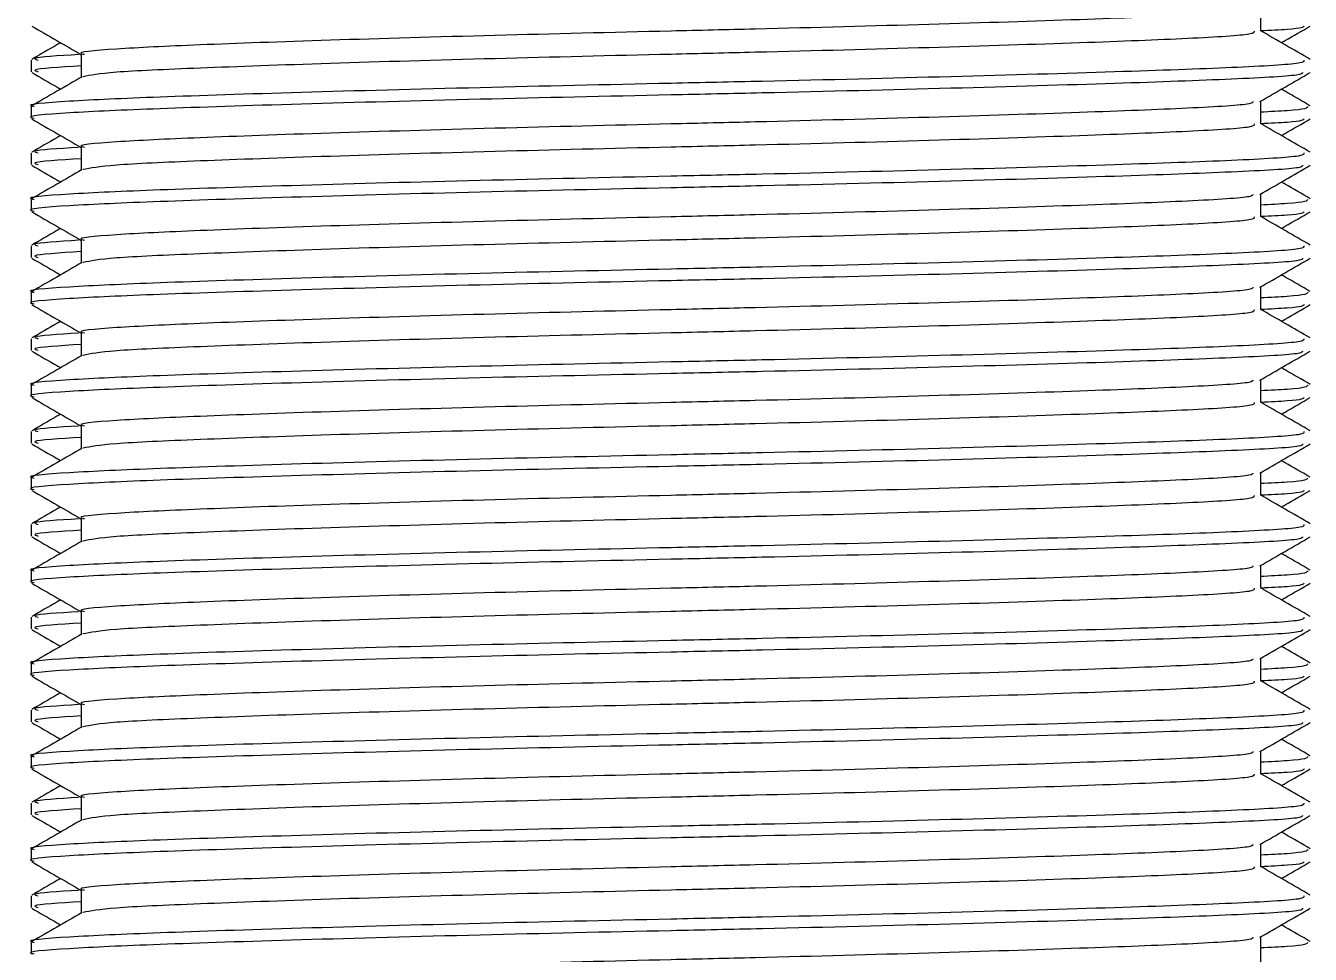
# Model space of a CAD drawing. Header units: millimetres. Extents: x -205 to 841, y 0 to 722.
# Drawn here: x 102.113 to 104.187, y 89.785 to 91.285 of the extents above; entities that cross this region are included whole.
import ezdxf

# ---------------------------------------------------------------- set-up
doc = ezdxf.new("R2010")
doc.units = ezdxf.units.MM

msp = doc.modelspace()

# ---------------------------------------------------------------- linework, layer by layer
at = {"color": 7, "linetype": 'Continuous', "lineweight": 25}
for p, q in [((104.1065, 91.2767), (104.1065, 91.3136)), ((102.2025, 91.2392), (102.2025, 91.2022)), ((102.1213, 91.2298), (102.1213, 91.211)), ((102.1213, 91.1548), (102.1213, 91.136)), ((104.1065, 91.1267), (104.1065, 91.1636)), ((102.2025, 91.0892), (102.2025, 91.0522)), ((102.1213, 91.0798), (102.1213, 91.061)), ((102.1213, 91.0048), (102.1213, 90.986)), ((104.1065, 90.9767), (104.1065, 91.0136)), ((102.1213, 90.9298), (102.1213, 90.911)), ((102.2025, 90.9392), (102.2025, 90.9022)), ((104.1065, 90.8267), (104.1065, 90.8636)), ((102.1213, 90.8548), (102.1213, 90.836)), ((102.1213, 90.7798), (102.1213, 90.761)), ((102.2025, 90.7892), (102.2025, 90.7522)), ((104.1065, 90.6767), (104.1065, 90.7136)), ((102.1213, 90.7048), (102.1213, 90.686)), ((102.1213, 90.6298), (102.1213, 90.611)), ((102.2025, 90.6392), (102.2025, 90.6022)), ((102.1213, 90.5548), (102.1213, 90.536)), ((104.1065, 90.5267), (104.1065, 90.5636)), ((102.2025, 90.4892), (102.2025, 90.4522)), ((102.1213, 90.4798), (102.1213, 90.461)), ((102.1213, 90.4048), (102.1213, 90.386)), ((104.1065, 90.3767), (104.1065, 90.4136)), ((102.2025, 90.3392), (102.2025, 90.3022)), ((102.1213, 90.3298), (102.1213, 90.311)), ((104.1065, 90.2267), (104.1065, 90.2636)), ((102.1213, 90.2548), (102.1213, 90.236)), ((102.1213, 90.1798), (102.1213, 90.161)), ((102.2025, 90.1892), (102.2025, 90.1522)), ((104.1065, 90.0767), (104.1065, 90.1136)), ((102.1213, 90.1048), (102.1213, 90.086)), ((102.1213, 90.0298), (102.1213, 90.011)), ((102.2025, 90.0392), (102.2025, 90.0022)), ((102.1213, 89.9548), (102.1213, 89.936)), ((104.1065, 89.9267), (104.1065, 89.9636)), ((102.2025, 89.8892), (102.2025, 89.8522)), ((102.1213, 89.8798), (102.1213, 89.861)), ((102.1213, 89.8048), (102.1213, 89.786)), ((104.1065, 22.7892), (104.1065, 89.8136))]:
    msp.add_line(p, q, dxfattribs=at)
for points, knots in [([(104.0937, 91.3129), (104.0937, 91.3117), (104.0938, 91.3079), (103.9983, 91.3021), (103.8227, 91.2952), (103.5783, 91.2874), (103.3431, 91.2811), (103.1043, 91.2755), (102.863, 91.2697), (102.5974, 91.2619), (102.3833, 91.2543), (102.2499, 91.2478), (102.1912, 91.2424), (102.2058, 91.2395), (102.2074, 91.2392)], [0, 0, 0, 0, 0.048378, 0.146644, 0.244206, 0.345384, 0.445465, 0.491894, 0.5898, 0.691057, 0.790896, 0.887453, 0.987879, 1, 1, 1, 1]), ([(102.1225, 91.2849), (102.136, 91.277), (102.1627, 91.2616), (102.1894, 91.2462), (102.2025, 91.2386)], [0, 0, 0, 0, 0.507709, 1, 1, 1, 1]), ([(104.0958, 91.2767), (104.0964, 91.275), (104.0978, 91.2708), (103.9991, 91.2646), (103.8225, 91.2577), (103.5784, 91.2499), (103.3431, 91.2436), (103.1043, 91.238), (102.8632, 91.2322), (102.5967, 91.2244), (102.386, 91.2168), (102.242, 91.2104), (102.2175, 91.2054), (102.2053, 91.2029)], [0, 0, 0, 0, 0.0648024, 0.1630103, 0.2605138, 0.3616325, 0.4616543, 0.5080559, 0.605904, 0.7071011, 0.8068808, 0.9033803, 1, 1, 1, 1]), ([(104.1766, 91.2849), (104.1754, 91.283), (104.1735, 91.2802), (104.1222, 91.2777), (104.1065, 91.277)], [0, 0, 0, 0, 0.6937088, 1, 1, 1, 1]), ([(104.1866, 91.231), (104.173, 91.2388), (104.1464, 91.2542), (104.1197, 91.2696), (104.1065, 91.2772)], [0, 0, 0, 0, 0.507709, 1, 1, 1, 1]), ([(104.1399, 91.2579), (104.1419, 91.2591), (104.1575, 91.2681), (104.173, 91.277), (104.1866, 91.2849)], [0, 0, 0, 0, 0.128587, 1, 1, 1, 1]), ([(102.1691, 91.2579), (102.1671, 91.2568), (102.1516, 91.2478), (102.136, 91.2388), (102.1225, 91.231)], [0, 0, 0, 0, 0.128587, 1, 1, 1, 1]), ([(102.1982, 91.2388), (102.1653, 91.2368), (102.118, 91.2338), (102.1295, 91.2307), (102.133, 91.2298)], [0, 0, 0, 0, 0.696623, 1, 1, 1, 1]), ([(104.1761, 91.2298), (104.1767, 91.2281), (104.1782, 91.2239), (104.0711, 91.2177), (103.8795, 91.2108), (103.6145, 91.203), (103.3592, 91.1967), (103.1001, 91.1911), (102.8381, 91.1853), (102.5499, 91.1775), (102.3176, 91.17), (102.1728, 91.1634), (102.109, 91.158), (102.1249, 91.1551), (102.1266, 91.1548)], [0, 0, 0, 0, 0.063755, 0.16043, 0.256412, 0.355951, 0.454411, 0.500088, 0.596409, 0.696026, 0.794248, 0.889241, 0.98804, 1, 1, 1, 1]), ([(104.1739, 91.2099), (104.174, 91.2086), (104.1741, 91.2048), (104.0703, 91.199), (103.8797, 91.1921), (103.6145, 91.1843), (103.3592, 91.1779), (103.1001, 91.1724), (102.8381, 91.1666), (102.5499, 91.1587), (102.3176, 91.1512), (102.1728, 91.1447), (102.109, 91.1392), (102.1249, 91.1364), (102.1266, 91.1361)], [0, 0, 0, 0, 0.049387, 0.147549, 0.245007, 0.346078, 0.446053, 0.492433, 0.590235, 0.691385, 0.791118, 0.887572, 0.987892, 1, 1, 1, 1]), ([(102.1225, 91.2099), (102.136, 91.202), (102.1516, 91.1931), (102.1671, 91.1841), (102.1691, 91.1829)], [0, 0, 0, 0, 0.871413, 1, 1, 1, 1]), ([(102.2025, 91.2205), (102.1674, 91.2183), (102.1178, 91.2152), (102.1296, 91.212), (102.133, 91.2111)], [0, 0, 0, 0, 0.709205, 1, 1, 1, 1]), ([(104.1053, 91.1629), (104.1189, 91.1707), (104.1459, 91.1864), (104.173, 91.202), (104.1866, 91.2099)], [0, 0, 0, 0, 0.499982, 1, 1, 1, 1]), ([(102.2038, 91.2029), (102.1902, 91.1951), (102.1631, 91.1794), (102.136, 91.1638), (102.1225, 91.156)], [0, 0, 0, 0, 0.499982, 1, 1, 1, 1]), ([(104.1866, 91.156), (104.173, 91.1638), (104.1575, 91.1728), (104.1419, 91.1818), (104.1399, 91.1829)], [0, 0, 0, 0, 0.871413, 1, 1, 1, 1]), ([(104.0937, 91.1629), (104.0937, 91.1617), (104.0938, 91.1579), (103.9983, 91.1521), (103.8227, 91.1452), (103.5783, 91.1374), (103.3431, 91.1311), (103.1043, 91.1255), (102.863, 91.1197), (102.5974, 91.1119), (102.3833, 91.1043), (102.2499, 91.0978), (102.1912, 91.0924), (102.2058, 91.0895), (102.2074, 91.0892)], [0, 0, 0, 0, 0.048378, 0.146644, 0.244206, 0.345384, 0.445465, 0.491894, 0.5898, 0.691057, 0.790896, 0.887453, 0.987879, 1, 1, 1, 1]), ([(104.1824, 91.1548), (104.1814, 91.1525), (104.1801, 91.1493), (104.122, 91.1465), (104.1065, 91.1457)], [0, 0, 0, 0, 0.7327, 1, 1, 1, 1]), ([(102.1225, 91.1349), (102.136, 91.127), (102.1627, 91.1116), (102.1894, 91.0962), (102.2025, 91.0886)], [0, 0, 0, 0, 0.507709, 1, 1, 1, 1]), ([(104.0958, 91.1267), (104.0964, 91.125), (104.0978, 91.1208), (103.9991, 91.1146), (103.8225, 91.1077), (103.5784, 91.0999), (103.3431, 91.0936), (103.1043, 91.088), (102.8632, 91.0822), (102.5967, 91.0744), (102.386, 91.0668), (102.242, 91.0604), (102.2175, 91.0554), (102.2053, 91.0529)], [0, 0, 0, 0, 0.064802, 0.16301, 0.260514, 0.361633, 0.461654, 0.508056, 0.605904, 0.707101, 0.806881, 0.90338, 1, 1, 1, 1]), ([(104.1766, 91.1349), (104.1754, 91.133), (104.1735, 91.1302), (104.1222, 91.1277), (104.1065, 91.127)], [0, 0, 0, 0, 0.693709, 1, 1, 1, 1]), ([(104.1866, 91.081), (104.173, 91.0888), (104.1464, 91.1042), (104.1197, 91.1196), (104.1065, 91.1272)], [0, 0, 0, 0, 0.507709, 1, 1, 1, 1]), ([(104.1399, 91.1079), (104.1419, 91.1091), (104.1575, 91.1181), (104.173, 91.127), (104.1866, 91.1349)], [0, 0, 0, 0, 0.128587, 1, 1, 1, 1]), ([(102.1691, 91.1079), (102.1671, 91.1068), (102.1516, 91.0978), (102.136, 91.0888), (102.1225, 91.081)], [0, 0, 0, 0, 0.128587, 1, 1, 1, 1]), ([(102.1982, 91.0888), (102.1653, 91.0868), (102.118, 91.0838), (102.1295, 91.0807), (102.133, 91.0798)], [0, 0, 0, 0, 0.696623, 1, 1, 1, 1]), ([(104.1761, 91.0798), (104.1767, 91.0781), (104.1782, 91.0739), (104.0711, 91.0677), (103.8795, 91.0608), (103.6145, 91.053), (103.3592, 91.0467), (103.1001, 91.0411), (102.8381, 91.0353), (102.5499, 91.0275), (102.3176, 91.02), (102.1728, 91.0134), (102.109, 91.008), (102.1249, 91.0051), (102.1266, 91.0048)], [0, 0, 0, 0, 0.063755, 0.16043, 0.256412, 0.355951, 0.454411, 0.500088, 0.596409, 0.696026, 0.794248, 0.889241, 0.98804, 1, 1, 1, 1]), ([(102.2025, 91.0705), (102.1674, 91.0683), (102.1178, 91.0652), (102.1296, 91.062), (102.133, 91.0611)], [0, 0, 0, 0, 0.709205, 1, 1, 1, 1]), ([(104.1739, 91.0599), (104.174, 91.0586), (104.1741, 91.0548), (104.0703, 91.049), (103.8797, 91.0421), (103.6145, 91.0343), (103.3592, 91.0279), (103.1001, 91.0224), (102.8381, 91.0166), (102.5499, 91.0087), (102.3176, 91.0012), (102.1728, 90.9947), (102.109, 90.9892), (102.1249, 90.9864), (102.1266, 90.9861)], [0, 0, 0, 0, 0.049387, 0.147549, 0.245007, 0.346078, 0.446053, 0.492433, 0.590235, 0.691385, 0.791118, 0.887572, 0.987892, 1, 1, 1, 1]), ([(102.1225, 91.0599), (102.136, 91.052), (102.1516, 91.0431), (102.1671, 91.0341), (102.1691, 91.0329)], [0, 0, 0, 0, 0.871413, 1, 1, 1, 1]), ([(102.2038, 91.0529), (102.1902, 91.0451), (102.1631, 91.0294), (102.136, 91.0138), (102.1225, 91.006)], [0, 0, 0, 0, 0.499982, 1, 1, 1, 1]), ([(104.1053, 91.0129), (104.1189, 91.0207), (104.1459, 91.0364), (104.173, 91.052), (104.1866, 91.0599)], [0, 0, 0, 0, 0.499982, 1, 1, 1, 1]), ([(104.1866, 91.006), (104.173, 91.0138), (104.1575, 91.0228), (104.1419, 91.0318), (104.1399, 91.0329)], [0, 0, 0, 0, 0.871413, 1, 1, 1, 1]), ([(104.0937, 91.0129), (104.0937, 91.0117), (104.0938, 91.0079), (103.9983, 91.0021), (103.8227, 90.9952), (103.5783, 90.9874), (103.3431, 90.9811), (103.1043, 90.9755), (102.863, 90.9697), (102.5974, 90.9619), (102.3833, 90.9543), (102.2499, 90.9478), (102.1912, 90.9424), (102.2058, 90.9395), (102.2074, 90.9392)], [0, 0, 0, 0, 0.048378, 0.146644, 0.244206, 0.345384, 0.445465, 0.491894, 0.5898, 0.691057, 0.790896, 0.887453, 0.987879, 1, 1, 1, 1]), ([(104.1824, 91.0048), (104.1814, 91.0025), (104.1801, 90.9993), (104.122, 90.9965), (104.1065, 90.9957)], [0, 0, 0, 0, 0.7327, 1, 1, 1, 1]), ([(102.1225, 90.9849), (102.136, 90.977), (102.1627, 90.9616), (102.1894, 90.9462), (102.2025, 90.9386)], [0, 0, 0, 0, 0.5077092, 1, 1, 1, 1]), ([(104.1766, 90.9849), (104.1754, 90.983), (104.1735, 90.9802), (104.1222, 90.9777), (104.1065, 90.977)], [0, 0, 0, 0, 0.693709, 1, 1, 1, 1]), ([(104.1399, 90.9579), (104.1419, 90.9591), (104.1575, 90.9681), (104.173, 90.977), (104.1866, 90.9849)], [0, 0, 0, 0, 0.128587, 1, 1, 1, 1]), ([(104.0958, 90.9767), (104.0964, 90.975), (104.0978, 90.9708), (103.9991, 90.9646), (103.8225, 90.9577), (103.5784, 90.9499), (103.3431, 90.9436), (103.1043, 90.938), (102.8632, 90.9322), (102.5967, 90.9244), (102.386, 90.9168), (102.242, 90.9104), (102.2175, 90.9054), (102.2053, 90.9029)], [0, 0, 0, 0, 0.064802, 0.16301, 0.260514, 0.361633, 0.461654, 0.508056, 0.605904, 0.707101, 0.806881, 0.90338, 1, 1, 1, 1]), ([(104.1866, 90.931), (104.173, 90.9388), (104.1464, 90.9542), (104.1197, 90.9696), (104.1065, 90.9772)], [0, 0, 0, 0, 0.507709, 1, 1, 1, 1]), ([(102.1691, 90.9579), (102.1671, 90.9568), (102.1516, 90.9478), (102.136, 90.9388), (102.1225, 90.931)], [0, 0, 0, 0, 0.128587, 1, 1, 1, 1]), ([(104.1761, 90.9298), (104.1767, 90.9281), (104.1782, 90.9239), (104.0711, 90.9177), (103.8795, 90.9108), (103.6145, 90.903), (103.3592, 90.8967), (103.1001, 90.8911), (102.8381, 90.8853), (102.5499, 90.8775), (102.3176, 90.87), (102.1728, 90.8634), (102.109, 90.858), (102.1249, 90.8551), (102.1266, 90.8548)], [0, 0, 0, 0, 0.063755, 0.16043, 0.256412, 0.355951, 0.454411, 0.500088, 0.596409, 0.696026, 0.794248, 0.889241, 0.98804, 1, 1, 1, 1]), ([(102.1982, 90.9388), (102.1653, 90.9368), (102.118, 90.9338), (102.1295, 90.9307), (102.133, 90.9298)], [0, 0, 0, 0, 0.6966227, 1, 1, 1, 1]), ([(102.2025, 90.9205), (102.1674, 90.9183), (102.1178, 90.9152), (102.1296, 90.912), (102.133, 90.9111)], [0, 0, 0, 0, 0.709205, 1, 1, 1, 1]), ([(104.1739, 90.9099), (104.174, 90.9086), (104.1741, 90.9048), (104.0703, 90.899), (103.8797, 90.8921), (103.6145, 90.8843), (103.3592, 90.8779), (103.1001, 90.8724), (102.8381, 90.8666), (102.5499, 90.8587), (102.3176, 90.8512), (102.1728, 90.8447), (102.109, 90.8392), (102.1249, 90.8364), (102.1266, 90.8361)], [0, 0, 0, 0, 0.049387, 0.147549, 0.245007, 0.346078, 0.446053, 0.492433, 0.590235, 0.691385, 0.791118, 0.887572, 0.987892, 1, 1, 1, 1]), ([(102.1225, 90.9099), (102.136, 90.902), (102.1516, 90.8931), (102.1671, 90.8841), (102.1691, 90.8829)], [0, 0, 0, 0, 0.871413, 1, 1, 1, 1]), ([(102.2038, 90.9029), (102.1902, 90.8951), (102.1631, 90.8794), (102.136, 90.8638), (102.1225, 90.856)], [0, 0, 0, 0, 0.499982, 1, 1, 1, 1]), ([(104.1053, 90.8629), (104.1189, 90.8707), (104.1459, 90.8864), (104.173, 90.902), (104.1866, 90.9099)], [0, 0, 0, 0, 0.499982, 1, 1, 1, 1]), ([(104.1866, 90.856), (104.173, 90.8638), (104.1575, 90.8728), (104.1419, 90.8818), (104.1399, 90.8829)], [0, 0, 0, 0, 0.871413, 1, 1, 1, 1]), ([(104.0937, 90.8629), (104.0937, 90.8617), (104.0938, 90.8579), (103.9983, 90.8521), (103.8227, 90.8452), (103.5783, 90.8374), (103.3431, 90.8311), (103.1043, 90.8255), (102.863, 90.8197), (102.5974, 90.8119), (102.3833, 90.8043), (102.2499, 90.7978), (102.1912, 90.7924), (102.2058, 90.7895), (102.2074, 90.7892)], [0, 0, 0, 0, 0.048378, 0.146644, 0.244206, 0.345384, 0.445465, 0.491894, 0.5898, 0.691057, 0.790896, 0.887453, 0.987879, 1, 1, 1, 1]), ([(104.1824, 90.8548), (104.1814, 90.8525), (104.1801, 90.8493), (104.122, 90.8465), (104.1065, 90.8457)], [0, 0, 0, 0, 0.7327, 1, 1, 1, 1]), ([(102.1225, 90.8349), (102.136, 90.827), (102.1627, 90.8116), (102.1894, 90.7962), (102.2025, 90.7886)], [0, 0, 0, 0, 0.507709, 1, 1, 1, 1]), ([(104.0958, 90.8267), (104.0964, 90.825), (104.0978, 90.8208), (103.9991, 90.8146), (103.8225, 90.8077), (103.5784, 90.7999), (103.3431, 90.7936), (103.1043, 90.788), (102.8632, 90.7822), (102.5967, 90.7744), (102.386, 90.7668), (102.242, 90.7604), (102.2175, 90.7554), (102.2053, 90.7529)], [0, 0, 0, 0, 0.0648024, 0.1630103, 0.2605138, 0.3616325, 0.4616543, 0.5080559, 0.605904, 0.7071011, 0.8068808, 0.9033803, 1, 1, 1, 1]), ([(104.1766, 90.8349), (104.1754, 90.833), (104.1735, 90.8302), (104.1222, 90.8277), (104.1065, 90.827)], [0, 0, 0, 0, 0.693709, 1, 1, 1, 1]), ([(104.1866, 90.781), (104.173, 90.7888), (104.1464, 90.8042), (104.1197, 90.8196), (104.1065, 90.8272)], [0, 0, 0, 0, 0.5077092, 1, 1, 1, 1]), ([(104.1399, 90.8079), (104.1419, 90.8091), (104.1575, 90.8181), (104.173, 90.827), (104.1866, 90.8349)], [0, 0, 0, 0, 0.128587, 1, 1, 1, 1]), ([(102.1691, 90.8079), (102.1671, 90.8068), (102.1516, 90.7978), (102.136, 90.7888), (102.1225, 90.781)], [0, 0, 0, 0, 0.128587, 1, 1, 1, 1]), ([(104.1761, 90.7798), (104.1767, 90.7781), (104.1782, 90.7739), (104.0711, 90.7677), (103.8795, 90.7608), (103.6145, 90.753), (103.3592, 90.7467), (103.1001, 90.7411), (102.8381, 90.7353), (102.5499, 90.7275), (102.3176, 90.72), (102.1728, 90.7134), (102.109, 90.708), (102.1249, 90.7051), (102.1266, 90.7048)], [0, 0, 0, 0, 0.063755, 0.16043, 0.256412, 0.355951, 0.454411, 0.500088, 0.596409, 0.696026, 0.794248, 0.889241, 0.98804, 1, 1, 1, 1]), ([(102.1982, 90.7888), (102.1653, 90.7868), (102.118, 90.7838), (102.1295, 90.7807), (102.133, 90.7798)], [0, 0, 0, 0, 0.696623, 1, 1, 1, 1]), ([(104.1739, 90.7599), (104.174, 90.7586), (104.1741, 90.7548), (104.0703, 90.749), (103.8797, 90.7421), (103.6145, 90.7343), (103.3592, 90.7279), (103.1001, 90.7224), (102.8381, 90.7166), (102.5499, 90.7087), (102.3176, 90.7012), (102.1728, 90.6947), (102.109, 90.6892), (102.1249, 90.6864), (102.1266, 90.6861)], [0, 0, 0, 0, 0.049387, 0.147549, 0.245007, 0.346078, 0.446053, 0.492433, 0.590235, 0.691385, 0.791118, 0.887572, 0.987892, 1, 1, 1, 1]), ([(102.1225, 90.7599), (102.136, 90.752), (102.1516, 90.7431), (102.1671, 90.7341), (102.1691, 90.7329)], [0, 0, 0, 0, 0.8714129, 1, 1, 1, 1]), ([(102.2038, 90.7529), (102.1902, 90.7451), (102.1631, 90.7294), (102.136, 90.7138), (102.1225, 90.706)], [0, 0, 0, 0, 0.499982, 1, 1, 1, 1]), ([(102.2025, 90.7705), (102.1674, 90.7683), (102.1178, 90.7652), (102.1296, 90.762), (102.133, 90.7611)], [0, 0, 0, 0, 0.709205, 1, 1, 1, 1]), ([(104.1053, 90.7129), (104.1189, 90.7207), (104.1459, 90.7364), (104.173, 90.752), (104.1866, 90.7599)], [0, 0, 0, 0, 0.499982, 1, 1, 1, 1]), ([(104.1866, 90.706), (104.173, 90.7138), (104.1575, 90.7228), (104.1419, 90.7318), (104.1399, 90.7329)], [0, 0, 0, 0, 0.871413, 1, 1, 1, 1]), ([(104.0937, 90.7129), (104.0937, 90.7117), (104.0938, 90.7079), (103.9983, 90.7021), (103.8227, 90.6952), (103.5783, 90.6874), (103.3431, 90.6811), (103.1043, 90.6755), (102.863, 90.6697), (102.5974, 90.6619), (102.3833, 90.6543), (102.2499, 90.6478), (102.1912, 90.6424), (102.2058, 90.6395), (102.2074, 90.6392)], [0, 0, 0, 0, 0.048378, 0.146644, 0.244206, 0.345384, 0.445465, 0.491894, 0.5898, 0.691057, 0.790896, 0.887453, 0.987879, 1, 1, 1, 1]), ([(104.1824, 90.7048), (104.1814, 90.7025), (104.1801, 90.6993), (104.122, 90.6965), (104.1065, 90.6957)], [0, 0, 0, 0, 0.7327, 1, 1, 1, 1]), ([(102.1225, 90.6849), (102.136, 90.677), (102.1627, 90.6616), (102.1894, 90.6462), (102.2025, 90.6386)], [0, 0, 0, 0, 0.5077092, 1, 1, 1, 1]), ([(104.0958, 90.6767), (104.0964, 90.675), (104.0978, 90.6708), (103.9991, 90.6646), (103.8225, 90.6577), (103.5784, 90.6499), (103.3431, 90.6436), (103.1043, 90.638), (102.8632, 90.6322), (102.5967, 90.6244), (102.386, 90.6168), (102.242, 90.6104), (102.2175, 90.6054), (102.2053, 90.6029)], [0, 0, 0, 0, 0.064802, 0.16301, 0.260514, 0.361633, 0.461654, 0.508056, 0.605904, 0.707101, 0.806881, 0.90338, 1, 1, 1, 1]), ([(104.1766, 90.6849), (104.1754, 90.683), (104.1735, 90.6802), (104.1222, 90.6777), (104.1065, 90.677)], [0, 0, 0, 0, 0.693709, 1, 1, 1, 1]), ([(104.1866, 90.631), (104.173, 90.6388), (104.1464, 90.6542), (104.1197, 90.6696), (104.1065, 90.6772)], [0, 0, 0, 0, 0.507709, 1, 1, 1, 1]), ([(104.1399, 90.6579), (104.1419, 90.6591), (104.1575, 90.6681), (104.173, 90.677), (104.1866, 90.6849)], [0, 0, 0, 0, 0.128587, 1, 1, 1, 1]), ([(102.1691, 90.6579), (102.1671, 90.6568), (102.1516, 90.6478), (102.136, 90.6388), (102.1225, 90.631)], [0, 0, 0, 0, 0.1285871, 1, 1, 1, 1]), ([(104.1761, 90.6298), (104.1767, 90.6281), (104.1782, 90.6239), (104.0711, 90.6177), (103.8795, 90.6108), (103.6145, 90.603), (103.3592, 90.5967), (103.1001, 90.5911), (102.8381, 90.5853), (102.5499, 90.5775), (102.3176, 90.57), (102.1728, 90.5634), (102.109, 90.558), (102.1249, 90.5551), (102.1266, 90.5548)], [0, 0, 0, 0, 0.063755, 0.16043, 0.256412, 0.355951, 0.454411, 0.500088, 0.596409, 0.696026, 0.794248, 0.889241, 0.98804, 1, 1, 1, 1]), ([(102.1982, 90.6388), (102.1653, 90.6368), (102.118, 90.6338), (102.1295, 90.6307), (102.133, 90.6298)], [0, 0, 0, 0, 0.696623, 1, 1, 1, 1]), ([(104.1739, 90.6099), (104.174, 90.6086), (104.1741, 90.6048), (104.0703, 90.599), (103.8797, 90.5921), (103.6145, 90.5843), (103.3592, 90.5779), (103.1001, 90.5724), (102.8381, 90.5666), (102.5499, 90.5587), (102.3176, 90.5512), (102.1728, 90.5447), (102.109, 90.5392), (102.1249, 90.5364), (102.1266, 90.5361)], [0, 0, 0, 0, 0.049387, 0.147549, 0.245007, 0.346078, 0.446053, 0.492433, 0.590235, 0.691385, 0.791118, 0.887572, 0.987892, 1, 1, 1, 1]), ([(102.1225, 90.6099), (102.136, 90.602), (102.1516, 90.5931), (102.1671, 90.5841), (102.1691, 90.5829)], [0, 0, 0, 0, 0.871413, 1, 1, 1, 1]), ([(102.2025, 90.6205), (102.1674, 90.6183), (102.1178, 90.6152), (102.1296, 90.612), (102.133, 90.6111)], [0, 0, 0, 0, 0.709205, 1, 1, 1, 1]), ([(104.1053, 90.5629), (104.1189, 90.5707), (104.1459, 90.5864), (104.173, 90.602), (104.1866, 90.6099)], [0, 0, 0, 0, 0.499982, 1, 1, 1, 1]), ([(102.2038, 90.6029), (102.1902, 90.5951), (102.1631, 90.5794), (102.136, 90.5638), (102.1225, 90.556)], [0, 0, 0, 0, 0.499982, 1, 1, 1, 1]), ([(104.1866, 90.556), (104.173, 90.5638), (104.1575, 90.5728), (104.1419, 90.5818), (104.1399, 90.5829)], [0, 0, 0, 0, 0.871413, 1, 1, 1, 1]), ([(104.0937, 90.5629), (104.0937, 90.5617), (104.0938, 90.5579), (103.9983, 90.5521), (103.8227, 90.5452), (103.5783, 90.5374), (103.3431, 90.5311), (103.1043, 90.5255), (102.863, 90.5197), (102.5974, 90.5119), (102.3833, 90.5043), (102.2499, 90.4978), (102.1912, 90.4924), (102.2058, 90.4895), (102.2074, 90.4892)], [0, 0, 0, 0, 0.048378, 0.146644, 0.244206, 0.345384, 0.445465, 0.491894, 0.5898, 0.691057, 0.790896, 0.887453, 0.987879, 1, 1, 1, 1]), ([(104.1824, 90.5548), (104.1814, 90.5525), (104.1801, 90.5493), (104.122, 90.5465), (104.1065, 90.5457)], [0, 0, 0, 0, 0.7327, 1, 1, 1, 1]), ([(102.1225, 90.5349), (102.136, 90.527), (102.1627, 90.5116), (102.1894, 90.4962), (102.2025, 90.4886)], [0, 0, 0, 0, 0.5077092, 1, 1, 1, 1]), ([(104.0958, 90.5267), (104.0964, 90.525), (104.0978, 90.5208), (103.9991, 90.5146), (103.8225, 90.5077), (103.5784, 90.4999), (103.3431, 90.4936), (103.1043, 90.488), (102.8632, 90.4822), (102.5967, 90.4744), (102.386, 90.4668), (102.242, 90.4604), (102.2175, 90.4554), (102.2053, 90.4529)], [0, 0, 0, 0, 0.064802, 0.16301, 0.260514, 0.361633, 0.461654, 0.508056, 0.605904, 0.707101, 0.806881, 0.90338, 1, 1, 1, 1]), ([(104.1766, 90.5349), (104.1754, 90.533), (104.1735, 90.5302), (104.1222, 90.5277), (104.1065, 90.527)], [0, 0, 0, 0, 0.693709, 1, 1, 1, 1]), ([(104.1866, 90.481), (104.173, 90.4888), (104.1464, 90.5042), (104.1197, 90.5196), (104.1065, 90.5272)], [0, 0, 0, 0, 0.507709, 1, 1, 1, 1]), ([(104.1399, 90.5079), (104.1419, 90.5091), (104.1575, 90.5181), (104.173, 90.527), (104.1866, 90.5349)], [0, 0, 0, 0, 0.128587, 1, 1, 1, 1]), ([(102.1691, 90.5079), (102.1671, 90.5068), (102.1516, 90.4978), (102.136, 90.4888), (102.1225, 90.481)], [0, 0, 0, 0, 0.128587, 1, 1, 1, 1]), ([(102.1982, 90.4888), (102.1653, 90.4868), (102.118, 90.4838), (102.1295, 90.4807), (102.133, 90.4798)], [0, 0, 0, 0, 0.696623, 1, 1, 1, 1]), ([(104.1761, 90.4798), (104.1767, 90.4781), (104.1782, 90.4739), (104.0711, 90.4677), (103.8795, 90.4608), (103.6145, 90.453), (103.3592, 90.4467), (103.1001, 90.4411), (102.8381, 90.4353), (102.5499, 90.4275), (102.3176, 90.42), (102.1728, 90.4134), (102.109, 90.408), (102.1249, 90.4051), (102.1266, 90.4048)], [0, 0, 0, 0, 0.063755, 0.16043, 0.256412, 0.355951, 0.454411, 0.500088, 0.596409, 0.696026, 0.794248, 0.889241, 0.98804, 1, 1, 1, 1]), ([(102.2025, 90.4705), (102.1674, 90.4683), (102.1178, 90.4652), (102.1296, 90.462), (102.133, 90.4611)], [0, 0, 0, 0, 0.709205, 1, 1, 1, 1]), ([(104.1739, 90.4599), (104.174, 90.4586), (104.1741, 90.4548), (104.0703, 90.449), (103.8797, 90.4421), (103.6145, 90.4343), (103.3592, 90.4279), (103.1001, 90.4224), (102.8381, 90.4166), (102.5499, 90.4087), (102.3176, 90.4012), (102.1728, 90.3947), (102.109, 90.3892), (102.1249, 90.3864), (102.1266, 90.3861)], [0, 0, 0, 0, 0.049387, 0.147549, 0.245007, 0.346078, 0.446053, 0.492433, 0.590235, 0.691385, 0.791118, 0.887572, 0.987892, 1, 1, 1, 1]), ([(102.1225, 90.4599), (102.136, 90.452), (102.1516, 90.4431), (102.1671, 90.4341), (102.1691, 90.4329)], [0, 0, 0, 0, 0.871413, 1, 1, 1, 1]), ([(102.2038, 90.4529), (102.1902, 90.4451), (102.1631, 90.4294), (102.136, 90.4138), (102.1225, 90.406)], [0, 0, 0, 0, 0.499982, 1, 1, 1, 1]), ([(104.1053, 90.4129), (104.1189, 90.4207), (104.1459, 90.4364), (104.173, 90.452), (104.1866, 90.4599)], [0, 0, 0, 0, 0.4999819, 1, 1, 1, 1]), ([(104.1866, 90.406), (104.173, 90.4138), (104.1575, 90.4228), (104.1419, 90.4318), (104.1399, 90.4329)], [0, 0, 0, 0, 0.871413, 1, 1, 1, 1]), ([(104.0937, 90.4129), (104.0937, 90.4117), (104.0938, 90.4079), (103.9983, 90.4021), (103.8227, 90.3952), (103.5783, 90.3874), (103.3431, 90.3811), (103.1043, 90.3755), (102.863, 90.3697), (102.5974, 90.3619), (102.3833, 90.3543), (102.2499, 90.3478), (102.1912, 90.3424), (102.2058, 90.3395), (102.2074, 90.3392)], [0, 0, 0, 0, 0.048378, 0.146644, 0.244206, 0.345384, 0.445465, 0.491894, 0.5898, 0.691057, 0.790896, 0.887453, 0.987879, 1, 1, 1, 1]), ([(104.1824, 90.4048), (104.1814, 90.4025), (104.1801, 90.3993), (104.122, 90.3965), (104.1065, 90.3957)], [0, 0, 0, 0, 0.7327, 1, 1, 1, 1]), ([(102.1225, 90.3849), (102.136, 90.377), (102.1627, 90.3616), (102.1894, 90.3462), (102.2025, 90.3386)], [0, 0, 0, 0, 0.507709, 1, 1, 1, 1]), ([(104.1766, 90.3849), (104.1754, 90.383), (104.1735, 90.3802), (104.1222, 90.3777), (104.1065, 90.377)], [0, 0, 0, 0, 0.693709, 1, 1, 1, 1]), ([(104.1399, 90.3579), (104.1419, 90.3591), (104.1575, 90.3681), (104.173, 90.377), (104.1866, 90.3849)], [0, 0, 0, 0, 0.128587, 1, 1, 1, 1]), ([(104.0958, 90.3767), (104.0964, 90.375), (104.0978, 90.3708), (103.9991, 90.3646), (103.8225, 90.3577), (103.5784, 90.3499), (103.3431, 90.3436), (103.1043, 90.338), (102.8632, 90.3322), (102.5967, 90.3244), (102.386, 90.3168), (102.242, 90.3104), (102.2175, 90.3054), (102.2053, 90.3029)], [0, 0, 0, 0, 0.064802, 0.16301, 0.260514, 0.361633, 0.461654, 0.508056, 0.605904, 0.707101, 0.806881, 0.90338, 1, 1, 1, 1]), ([(104.1866, 90.331), (104.173, 90.3388), (104.1464, 90.3542), (104.1197, 90.3696), (104.1065, 90.3772)], [0, 0, 0, 0, 0.507709, 1, 1, 1, 1]), ([(102.1691, 90.3579), (102.1671, 90.3568), (102.1516, 90.3478), (102.136, 90.3388), (102.1225, 90.331)], [0, 0, 0, 0, 0.128587, 1, 1, 1, 1]), ([(102.1982, 90.3388), (102.1653, 90.3368), (102.118, 90.3338), (102.1295, 90.3307), (102.133, 90.3298)], [0, 0, 0, 0, 0.6966227, 1, 1, 1, 1]), ([(104.1761, 90.3298), (104.1767, 90.3281), (104.1782, 90.3239), (104.0711, 90.3177), (103.8795, 90.3108), (103.6145, 90.303), (103.3592, 90.2967), (103.1001, 90.2911), (102.8381, 90.2853), (102.5499, 90.2775), (102.3176, 90.27), (102.1728, 90.2634), (102.109, 90.258), (102.1249, 90.2551), (102.1266, 90.2548)], [0, 0, 0, 0, 0.063755, 0.16043, 0.256412, 0.355951, 0.454411, 0.500088, 0.596409, 0.696026, 0.794248, 0.889241, 0.98804, 1, 1, 1, 1]), ([(102.2025, 90.3205), (102.1674, 90.3183), (102.1178, 90.3152), (102.1296, 90.312), (102.133, 90.3111)], [0, 0, 0, 0, 0.709205, 1, 1, 1, 1]), ([(104.1739, 90.3099), (104.174, 90.3086), (104.1741, 90.3048), (104.0703, 90.299), (103.8797, 90.2921), (103.6145, 90.2843), (103.3592, 90.2779), (103.1001, 90.2724), (102.8381, 90.2666), (102.5499, 90.2587), (102.3176, 90.2512), (102.1728, 90.2447), (102.109, 90.2392), (102.1249, 90.2364), (102.1266, 90.2361)], [0, 0, 0, 0, 0.049387, 0.147549, 0.245007, 0.346078, 0.446053, 0.492433, 0.590235, 0.691385, 0.791118, 0.887572, 0.987892, 1, 1, 1, 1]), ([(102.1225, 90.3099), (102.136, 90.302), (102.1516, 90.2931), (102.1671, 90.2841), (102.1691, 90.2829)], [0, 0, 0, 0, 0.871413, 1, 1, 1, 1]), ([(102.2038, 90.3029), (102.1902, 90.2951), (102.1631, 90.2794), (102.136, 90.2638), (102.1225, 90.256)], [0, 0, 0, 0, 0.499982, 1, 1, 1, 1]), ([(104.1053, 90.2629), (104.1189, 90.2707), (104.1459, 90.2864), (104.173, 90.302), (104.1866, 90.3099)], [0, 0, 0, 0, 0.499982, 1, 1, 1, 1]), ([(104.1866, 90.256), (104.173, 90.2638), (104.1575, 90.2728), (104.1419, 90.2818), (104.1399, 90.2829)], [0, 0, 0, 0, 0.871413, 1, 1, 1, 1]), ([(104.0937, 90.2629), (104.0937, 90.2617), (104.0938, 90.2579), (103.9983, 90.2521), (103.8227, 90.2452), (103.5783, 90.2374), (103.3431, 90.2311), (103.1043, 90.2255), (102.863, 90.2197), (102.5974, 90.2119), (102.3833, 90.2043), (102.2499, 90.1978), (102.1912, 90.1924), (102.2058, 90.1895), (102.2074, 90.1892)], [0, 0, 0, 0, 0.048378, 0.146644, 0.244206, 0.345384, 0.445465, 0.491894, 0.5898, 0.691057, 0.790896, 0.887453, 0.987879, 1, 1, 1, 1]), ([(102.1225, 90.2349), (102.136, 90.227), (102.1627, 90.2116), (102.1894, 90.1962), (102.2025, 90.1886)], [0, 0, 0, 0, 0.5077092, 1, 1, 1, 1]), ([(104.1824, 90.2548), (104.1814, 90.2525), (104.1801, 90.2493), (104.122, 90.2465), (104.1065, 90.2457)], [0, 0, 0, 0, 0.7327, 1, 1, 1, 1]), ([(104.1766, 90.2349), (104.1754, 90.233), (104.1735, 90.2302), (104.1222, 90.2277), (104.1065, 90.227)], [0, 0, 0, 0, 0.693709, 1, 1, 1, 1]), ([(104.1399, 90.2079), (104.1419, 90.2091), (104.1575, 90.2181), (104.173, 90.227), (104.1866, 90.2349)], [0, 0, 0, 0, 0.128587, 1, 1, 1, 1]), ([(104.0958, 90.2267), (104.0964, 90.225), (104.0978, 90.2208), (103.9991, 90.2146), (103.8225, 90.2077), (103.5784, 90.1999), (103.3431, 90.1936), (103.1043, 90.188), (102.8632, 90.1822), (102.5967, 90.1744), (102.386, 90.1668), (102.242, 90.1604), (102.2175, 90.1554), (102.2053, 90.1529)], [0, 0, 0, 0, 0.064802, 0.16301, 0.260514, 0.361633, 0.461654, 0.508056, 0.605904, 0.707101, 0.806881, 0.90338, 1, 1, 1, 1]), ([(104.1866, 90.181), (104.173, 90.1888), (104.1464, 90.2042), (104.1197, 90.2196), (104.1065, 90.2272)], [0, 0, 0, 0, 0.507709, 1, 1, 1, 1]), ([(102.1691, 90.2079), (102.1671, 90.2068), (102.1516, 90.1978), (102.136, 90.1888), (102.1225, 90.181)], [0, 0, 0, 0, 0.128587, 1, 1, 1, 1]), ([(104.1761, 90.1798), (104.1767, 90.1781), (104.1782, 90.1739), (104.0711, 90.1677), (103.8795, 90.1608), (103.6145, 90.153), (103.3592, 90.1467), (103.1001, 90.1411), (102.8381, 90.1353), (102.5499, 90.1275), (102.3176, 90.12), (102.1728, 90.1134), (102.109, 90.108), (102.1249, 90.1051), (102.1266, 90.1048)], [0, 0, 0, 0, 0.063755, 0.16043, 0.256412, 0.355951, 0.454411, 0.500088, 0.596409, 0.696026, 0.794248, 0.889241, 0.98804, 1, 1, 1, 1]), ([(102.1982, 90.1888), (102.1653, 90.1868), (102.118, 90.1838), (102.1295, 90.1807), (102.133, 90.1798)], [0, 0, 0, 0, 0.6966227, 1, 1, 1, 1]), ([(104.1739, 90.1599), (104.174, 90.1586), (104.1741, 90.1548), (104.0703, 90.149), (103.8797, 90.1421), (103.6145, 90.1343), (103.3592, 90.1279), (103.1001, 90.1224), (102.8381, 90.1166), (102.5499, 90.1087), (102.3176, 90.1012), (102.1728, 90.0947), (102.109, 90.0892), (102.1249, 90.0864), (102.1266, 90.0861)], [0, 0, 0, 0, 0.049387, 0.147549, 0.245007, 0.346078, 0.446053, 0.492433, 0.590235, 0.691385, 0.791118, 0.887572, 0.987892, 1, 1, 1, 1]), ([(102.1225, 90.1599), (102.136, 90.152), (102.1516, 90.1431), (102.1671, 90.1341), (102.1691, 90.1329)], [0, 0, 0, 0, 0.871413, 1, 1, 1, 1]), ([(102.2038, 90.1529), (102.1902, 90.1451), (102.1631, 90.1294), (102.136, 90.1138), (102.1225, 90.106)], [0, 0, 0, 0, 0.499982, 1, 1, 1, 1]), ([(102.2025, 90.1705), (102.1674, 90.1683), (102.1178, 90.1652), (102.1296, 90.162), (102.133, 90.1611)], [0, 0, 0, 0, 0.709205, 1, 1, 1, 1]), ([(104.1053, 90.1129), (104.1189, 90.1207), (104.1459, 90.1364), (104.173, 90.152), (104.1866, 90.1599)], [0, 0, 0, 0, 0.499982, 1, 1, 1, 1]), ([(104.1866, 90.106), (104.173, 90.1138), (104.1575, 90.1228), (104.1419, 90.1318), (104.1399, 90.1329)], [0, 0, 0, 0, 0.871413, 1, 1, 1, 1]), ([(104.0937, 90.1129), (104.0937, 90.1117), (104.0938, 90.1079), (103.9983, 90.1021), (103.8227, 90.0952), (103.5783, 90.0874), (103.3431, 90.0811), (103.1043, 90.0755), (102.863, 90.0697), (102.5974, 90.0619), (102.3833, 90.0543), (102.2499, 90.0478), (102.1912, 90.0424), (102.2058, 90.0395), (102.2074, 90.0392)], [0, 0, 0, 0, 0.048378, 0.146644, 0.244206, 0.345384, 0.445465, 0.491894, 0.5898, 0.691057, 0.790896, 0.887453, 0.987879, 1, 1, 1, 1]), ([(104.1824, 90.1048), (104.1814, 90.1025), (104.1801, 90.0993), (104.122, 90.0965), (104.1065, 90.0957)], [0, 0, 0, 0, 0.7327, 1, 1, 1, 1]), ([(102.1225, 90.0849), (102.136, 90.077), (102.1627, 90.0616), (102.1894, 90.0462), (102.2025, 90.0386)], [0, 0, 0, 0, 0.507709, 1, 1, 1, 1]), ([(104.0958, 90.0767), (104.0964, 90.075), (104.0978, 90.0708), (103.9991, 90.0646), (103.8225, 90.0577), (103.5784, 90.0499), (103.3431, 90.0436), (103.1043, 90.038), (102.8632, 90.0322), (102.5967, 90.0244), (102.386, 90.0168), (102.242, 90.0104), (102.2175, 90.0054), (102.2053, 90.0029)], [0, 0, 0, 0, 0.064802, 0.16301, 0.260514, 0.361633, 0.461654, 0.508056, 0.605904, 0.707101, 0.806881, 0.90338, 1, 1, 1, 1]), ([(104.1766, 90.0849), (104.1754, 90.083), (104.1735, 90.0802), (104.1222, 90.0777), (104.1065, 90.077)], [0, 0, 0, 0, 0.693709, 1, 1, 1, 1]), ([(104.1866, 90.031), (104.173, 90.0388), (104.1464, 90.0542), (104.1197, 90.0696), (104.1065, 90.0772)], [0, 0, 0, 0, 0.507709, 1, 1, 1, 1]), ([(104.1399, 90.0579), (104.1419, 90.0591), (104.1575, 90.0681), (104.173, 90.077), (104.1866, 90.0849)], [0, 0, 0, 0, 0.128587, 1, 1, 1, 1]), ([(102.1691, 90.0579), (102.1671, 90.0568), (102.1516, 90.0478), (102.136, 90.0388), (102.1225, 90.031)], [0, 0, 0, 0, 0.1285871, 1, 1, 1, 1]), ([(104.1761, 90.0298), (104.1767, 90.0281), (104.1782, 90.0239), (104.0711, 90.0177), (103.8795, 90.0108), (103.6145, 90.003), (103.3592, 89.9967), (103.1001, 89.9911), (102.8381, 89.9853), (102.5499, 89.9775), (102.3176, 89.97), (102.1728, 89.9634), (102.109, 89.958), (102.1249, 89.9551), (102.1266, 89.9548)], [0, 0, 0, 0, 0.063755, 0.16043, 0.256412, 0.355951, 0.454411, 0.500088, 0.596409, 0.696026, 0.794248, 0.889241, 0.98804, 1, 1, 1, 1]), ([(102.1982, 90.0388), (102.1653, 90.0368), (102.118, 90.0338), (102.1295, 90.0307), (102.133, 90.0298)], [0, 0, 0, 0, 0.696623, 1, 1, 1, 1]), ([(104.1739, 90.0099), (104.174, 90.0086), (104.1741, 90.0048), (104.0703, 89.999), (103.8797, 89.9921), (103.6145, 89.9843), (103.3592, 89.9779), (103.1001, 89.9724), (102.8381, 89.9666), (102.5499, 89.9587), (102.3176, 89.9512), (102.1728, 89.9447), (102.109, 89.9392), (102.1249, 89.9364), (102.1266, 89.9361)], [0, 0, 0, 0, 0.049387, 0.147549, 0.245007, 0.346078, 0.446053, 0.492433, 0.590235, 0.691385, 0.791118, 0.887572, 0.987892, 1, 1, 1, 1]), ([(102.1225, 90.0099), (102.136, 90.002), (102.1516, 89.9931), (102.1671, 89.9841), (102.1691, 89.9829)], [0, 0, 0, 0, 0.871413, 1, 1, 1, 1]), ([(102.2025, 90.0205), (102.1674, 90.0183), (102.1178, 90.0152), (102.1296, 90.012), (102.133, 90.0111)], [0, 0, 0, 0, 0.709205, 1, 1, 1, 1]), ([(104.1053, 89.9629), (104.1189, 89.9707), (104.1459, 89.9864), (104.173, 90.002), (104.1866, 90.0099)], [0, 0, 0, 0, 0.499982, 1, 1, 1, 1]), ([(102.2038, 90.0029), (102.1902, 89.9951), (102.1631, 89.9794), (102.136, 89.9638), (102.1225, 89.956)], [0, 0, 0, 0, 0.499982, 1, 1, 1, 1]), ([(104.1866, 89.956), (104.173, 89.9638), (104.1575, 89.9728), (104.1419, 89.9818), (104.1399, 89.9829)], [0, 0, 0, 0, 0.871413, 1, 1, 1, 1]), ([(104.0937, 89.9629), (104.0937, 89.9617), (104.0938, 89.9579), (103.9983, 89.9521), (103.8227, 89.9452), (103.5783, 89.9374), (103.3431, 89.9311), (103.1043, 89.9255), (102.863, 89.9197), (102.5974, 89.9119), (102.3833, 89.9043), (102.2499, 89.8978), (102.1912, 89.8924), (102.2058, 89.8895), (102.2074, 89.8892)], [0, 0, 0, 0, 0.048378, 0.146644, 0.244206, 0.345384, 0.445465, 0.491894, 0.5898, 0.691057, 0.790896, 0.887453, 0.987879, 1, 1, 1, 1]), ([(104.1824, 89.9548), (104.1814, 89.9525), (104.1801, 89.9493), (104.122, 89.9465), (104.1065, 89.9457)], [0, 0, 0, 0, 0.7327, 1, 1, 1, 1]), ([(102.1225, 89.9349), (102.136, 89.927), (102.1627, 89.9116), (102.1894, 89.8962), (102.2025, 89.8886)], [0, 0, 0, 0, 0.507709, 1, 1, 1, 1]), ([(104.0958, 89.9267), (104.0964, 89.925), (104.0978, 89.9208), (103.9991, 89.9146), (103.8225, 89.9077), (103.5784, 89.8999), (103.3431, 89.8936), (103.1043, 89.888), (102.8632, 89.8822), (102.5967, 89.8744), (102.386, 89.8668), (102.242, 89.8604), (102.2175, 89.8554), (102.2053, 89.8529)], [0, 0, 0, 0, 0.064802, 0.16301, 0.260514, 0.361633, 0.461654, 0.508056, 0.605904, 0.707101, 0.806881, 0.90338, 1, 1, 1, 1]), ([(104.1766, 89.9349), (104.1754, 89.933), (104.1735, 89.9302), (104.1222, 89.9277), (104.1065, 89.927)], [0, 0, 0, 0, 0.693709, 1, 1, 1, 1]), ([(104.1866, 89.881), (104.173, 89.8888), (104.1464, 89.9042), (104.1197, 89.9196), (104.1065, 89.9272)], [0, 0, 0, 0, 0.507709, 1, 1, 1, 1]), ([(104.1399, 89.9079), (104.1419, 89.9091), (104.1575, 89.9181), (104.173, 89.927), (104.1866, 89.9349)], [0, 0, 0, 0, 0.128587, 1, 1, 1, 1]), ([(102.1691, 89.9079), (102.1671, 89.9068), (102.1516, 89.8978), (102.136, 89.8888), (102.1225, 89.881)], [0, 0, 0, 0, 0.128587, 1, 1, 1, 1]), ([(102.1982, 89.8888), (102.1653, 89.8868), (102.118, 89.8838), (102.1295, 89.8807), (102.133, 89.8798)], [0, 0, 0, 0, 0.696623, 1, 1, 1, 1]), ([(104.1761, 89.8798), (104.1767, 89.8781), (104.1782, 89.8739), (104.0711, 89.8677), (103.8795, 89.8608), (103.6145, 89.853), (103.3592, 89.8467), (103.1001, 89.8411), (102.8381, 89.8353), (102.5499, 89.8275), (102.3176, 89.82), (102.1728, 89.8134), (102.109, 89.808), (102.1249, 89.8051), (102.1266, 89.8048)], [0, 0, 0, 0, 0.063755, 0.16043, 0.256412, 0.355951, 0.454411, 0.500088, 0.596409, 0.696026, 0.794248, 0.889241, 0.98804, 1, 1, 1, 1]), ([(102.2025, 89.8705), (102.1674, 89.8683), (102.1178, 89.8652), (102.1296, 89.862), (102.133, 89.8611)], [0, 0, 0, 0, 0.709205, 1, 1, 1, 1]), ([(104.1739, 89.8599), (104.174, 89.8586), (104.1741, 89.8548), (104.0703, 89.849), (103.8797, 89.8421), (103.6145, 89.8343), (103.3592, 89.8279), (103.1001, 89.8224), (102.8381, 89.8166), (102.5499, 89.8087), (102.3176, 89.8012), (102.1728, 89.7947), (102.109, 89.7892), (102.1249, 89.7864), (102.1266, 89.7861)], [0, 0, 0, 0, 0.049387, 0.147549, 0.245007, 0.346078, 0.446053, 0.492433, 0.590235, 0.691385, 0.791118, 0.887572, 0.987892, 1, 1, 1, 1]), ([(102.1225, 89.8599), (102.136, 89.852), (102.1516, 89.8431), (102.1671, 89.8341), (102.1691, 89.8329)], [0, 0, 0, 0, 0.871413, 1, 1, 1, 1]), ([(102.2038, 89.8529), (102.1902, 89.8451), (102.1631, 89.8294), (102.136, 89.8138), (102.1225, 89.806)], [0, 0, 0, 0, 0.499982, 1, 1, 1, 1]), ([(104.1053, 89.8129), (104.1189, 89.8207), (104.1459, 89.8364), (104.173, 89.852), (104.1866, 89.8599)], [0, 0, 0, 0, 0.499982, 1, 1, 1, 1]), ([(104.1866, 89.806), (104.173, 89.8138), (104.1575, 89.8228), (104.1419, 89.8318), (104.1399, 89.8329)], [0, 0, 0, 0, 0.871413, 1, 1, 1, 1]), ([(104.0937, 89.8129), (104.0937, 89.8117), (104.0938, 89.8079), (103.9983, 89.8021), (103.8227, 89.7952), (103.5783, 89.7874), (103.3431, 89.7811), (103.1043, 89.7755), (102.863, 89.7697), (102.5974, 89.7619), (102.3833, 89.7543), (102.2499, 89.7478), (102.1912, 89.7424), (102.2058, 89.7395), (102.2074, 89.7392)], [0, 0, 0, 0, 0.048378, 0.146644, 0.244206, 0.345384, 0.445465, 0.491894, 0.5898, 0.691057, 0.790896, 0.887453, 0.987879, 1, 1, 1, 1]), ([(104.1824, 89.8048), (104.1814, 89.8025), (104.1801, 89.7993), (104.122, 89.7965), (104.1065, 89.7957)], [0, 0, 0, 0, 0.7327, 1, 1, 1, 1])]:
    msp.add_open_spline(points, degree=3, knots=knots, dxfattribs=at)

doc.saveas('drawing.dxf')
